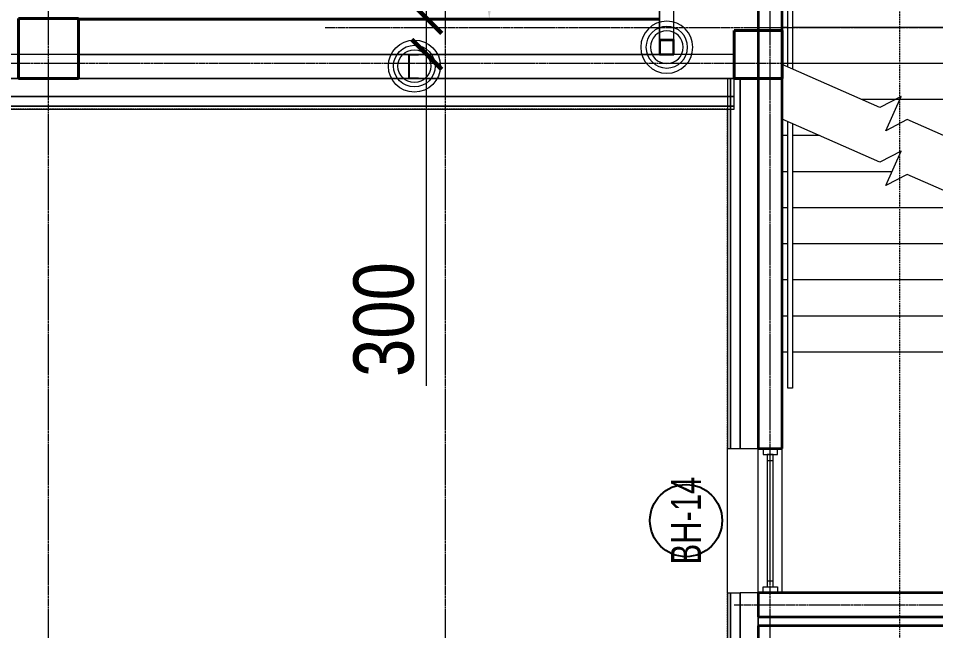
# Model space of a CAD drawing. Header units: millimetres. Extents: x -65509 to 912790, y 446 to 713294.
# Drawn here: x 477851 to 485476, y 570268 to 575358 of the extents above; entities that cross this region are included whole.
import ezdxf
from ezdxf import colors
from ezdxf.entities.mleader import LeaderData, LeaderLine
from ezdxf.enums import TextEntityAlignment as Align
from ezdxf.math import Vec2, Vec3

# ---------------------------------------------------------------- set-up
doc = ezdxf.new("R2010")
doc.units = ezdxf.units.MM
for name, pattern in [('CENTER2', [28.575, 19.05, -3.175, 3.175, -3.175]), ('DASHED', [19.05, 12.7, -6.35]), ('HIDDEN2', [4.7625, 3.175, -1.5875])]:
    doc.linetypes.add(name, pattern=pattern)
doc.layers.get('Defpoints').update_dxf_attribs({"color": 250})
doc.layers.add('АР_Делит', color=250, linetype='Continuous', lineweight=0, plot=False)
for name, color, linetype, lineweight in [('АР_Колонны', 250, 'Continuous', 30), ('АР_Окна', 250, 'Continuous', 5), ('АР_Окна марка', 250, 'Continuous', 9), ('АР_Проем', 250, 'Continuous', 0), ('АР_Размеры обшивки', 250, 'Continuous', 5), ('АР_Разрезы марка', 7, 'Continuous', 13), ('АР_Стены ЖБ', 250, 'Continuous', 35), ('АР_Стены кирпич', 250, 'Continuous', 20), ('АР_Стены ПЕНОблок', 250, 'Continuous', 20), ('АР_Стены_дефшов', 250, 'Continuous', 0), ('АР_Тонкая', 250, 'Continuous', 5), ('АР_Утеплитель', 250, 'Continuous', 0), ('АР_Ф_ЛК', 250, 'Continuous', 5), ('Зашивка радиаторов тип 4 (акустик панели_мет.экран с перфор)', 250, 'Continuous', 25), ('КМ_Фахверки', 250, 'Continuous', 25), ('Размеры зашивки ГКЛ', 250, 'Continuous', 0), ('РД_Оси_100', 250, 'Continuous', 0)]:
    doc.layers.add(name, color=color, linetype=linetype, lineweight=lineweight)
doc.styles.add('Arial_09', font='ARIALN.TTF', dxfattribs={"width": 0.9})
doc.styles.add('Isocpeur3', font='isocpeur.ttf')
doc.styles.add('style1', font='ARIALN.TTF')
doc.dimstyles.new('Dim200_ареал', dxfattribs={"dimscale": 100, "dimtxt": 5, "dimasz": 2.5, "dimexe": 2, "dimexo": 2, "dimgap": 1, "dimtad": 1, "dimzin": 12, "dimdsep": 46, "dimtxsty": 'style1', "dimblk": 'ARCHTICK', "dimcen": 3, "dimdle": 2, "dimclrd": 256, "dimclre": 256, "dimaunit": 1, "dimadec": 0, "dimazin": 3, "dimtfac": 1, "dimtmove": 1, "dimatfit": 3, "dimldrblk": 'OPEN30', "dimfxl": 5, "dimfxlon": 1, "dimtolj": 1, "dimtzin": 0, "dimlwd": 9, "dimlwe": 9, "dimarcsym": 0})

# ---------------------------------------------------------------- blocks, each defined once
blk = doc.blocks.new('ЛК_4000х8500_2эт')
at = {"color": 5}
for points in [[(6300, 3915), (2100, 3915), (2100, 3955), (6600, 3955), (6600, 3915), (6300, 3915)], [(3928.6, 45), (2100, 45), (2100, 85), (3946.2, 85)], [(4401.1, 85), (6600, 85), (6600, 45), (4383.4, 45)]]:
    blk.add_lwpolyline(points, dxfattribs=at)
at = {"layer": 'АР_Делит'}
blk.add_lwpolyline([(-200, 4000), (8300, 4000), (8300, 0), (-200, 0)], close=True, dxfattribs=at)
at = {"layer": 'АР_Ф_ЛК', "color": 5}
for p, q in [((2400, 4000), (2400, 3955)), ((2700, 4000), (2700, 3955)), ((3000, 4000), (3000, 3955)), ((3300, 4000), (3300, 3955)), ((3600, 4000), (3600, 3955)), ((3900, 4000), (3900, 3955)), ((4200, 4000), (4200, 3955)), ((4500, 4000), (4500, 3955)), ((4800, 4000), (4800, 3955)), ((5100, 4000), (5100, 3955)), ((5400, 4000), (5400, 3955)), ((5700, 4000), (5700, 3955)), ((6000, 4000), (6000, 3955)), ((6300, 4000), (6300, 3955)), ((2400, 3915), (2400, 2255)), ((2700, 3915), (2700, 2255)), ((3000, 3915), (3000, 2255)), ((3300, 3915), (3300, 2255)), ((3600, 3915), (3600, 2255)), ((3900, 3915), (3900, 2255)), ((4200, 3915), (4200, 2255)), ((4500, 3915), (4500, 2255)), ((4800, 3915), (4800, 2255)), ((5100, 3915), (5100, 2255)), ((5400, 3915), (5400, 2255)), ((5700, 3915), (5700, 2255)), ((6000, 3915), (6000, 2255)), ((6300, 3915), (6300, 2255)), ((2400, 2215), (2400, 2190)), ((2700, 2215), (2700, 2190)), ((3000, 2215), (3000, 2190)), ((3300, 2215), (3300, 2190)), ((3600, 2215), (3600, 2190)), ((3900, 2215), (3900, 2190)), ((4200, 2215), (4200, 2190)), ((4500, 2215), (4500, 2190)), ((4800, 2215), (4800, 2190)), ((5100, 2215), (5100, 2190)), ((5400, 2215), (5400, 2190)), ((5700, 2215), (5700, 2190)), ((6000, 2215), (6000, 2190)), ((6300, 2215), (6300, 2190)), ((2400, 2150), (2400, 1850)), ((6300, 2150), (6300, 1850)), ((2400, 1810), (2400, 1785)), ((2700, 1810), (2700, 1785)), ((3000, 1810), (3000, 1785)), ((3300, 1810), (3300, 1785)), ((3600, 1810), (3600, 1785)), ((3900, 1810), (3900, 1785)), ((4200, 1810), (4200, 1785)), ((4500, 1810), (4500, 1785)), ((5400, 1810), (5400, 1785)), ((5700, 1810), (5700, 1785)), ((6000, 1810), (6000, 1785)), ((6300, 1810), (6300, 1785)), ((2400, 1745), (2400, 85)), ((2700, 1745), (2700, 85)), ((3000, 1745), (3000, 85)), ((3300, 1745), (3300, 85)), ((3600, 1745), (3600, 85)), ((3900, 1745), (3900, 85)), ((4200, 1745), (4200, 660.7)), ((4500, 1745), (4500, 1341.4)), ((5400, 1745), (5400, 85)), ((5700, 1745), (5700, 85)), ((6000, 1745), (6000, 85)), ((6300, 1745), (6300, 85)), ((5100, 1670.8), (5100, 85)), ((4800, 912.3), (4800, 85)), ((4500, 309.5), (4500, 85)), ((2400, 45), (2400, 0)), ((2700, 45), (2700, 0)), ((3000, 45), (3000, 0)), ((3300, 45), (3300, 0)), ((3600, 45), (3600, 0)), ((3900, 45), (3900, 0)), ((4500, 45), (4500, 0)), ((4800, 45), (4800, 0)), ((5100, 45), (5100, 0)), ((5400, 45), (5400, 0)), ((5700, 45), (5700, 0)), ((6000, 45), (6000, 0)), ((6300, 45), (6300, 0))]:
    blk.add_line(p, q, dxfattribs=at)
at = {"layer": 'АР_Ф_ЛК'}
for points in [[(6300, 3085, 0, 150, 0), (5833.8, 3085, 0, 0, 0), (2400, 3085, 0, 0, 0)], [(2400, 915, 0, 150, 0), (2866.2, 915, 0, 0, 0), (4200, 915, 0, 0, 0)], [(4921.5, 915, 0, 150, 0), (5387.8, 915, 0, 0, 0), (6300, 915, 0, 0, 0)]]:
    blk.add_lwpolyline(points, format="xyseb", dxfattribs=at)
at = {"layer": 'АР_Ф_ЛК', "color": 5}
for points in [[(4677.9, 1745), (2245, 1745), (2245, 2255), (6455, 2255), (6455, 1745), (5132.7, 1745)], [(4695.5, 1785), (2285, 1785), (2285, 2215), (6415, 2215), (6415, 1785), (5150.3, 1785)], [(4706.5, 1810), (2310, 1810), (2310, 2190), (6390, 2190), (6390, 1810), (5161.3, 1810)]]:
    blk.add_lwpolyline(points, dxfattribs=at)
for points in [[(2350, 2150), (6350, 2150), (6350, 1850), (2350, 1850)], [(2400, 2150), (6300, 2150), (6300, 1850), (2400, 1850)]]:
    blk.add_lwpolyline(points, close=True, dxfattribs=at)
at = {"layer": 'АР_Ф_ЛК', "lineweight": 0}
for points in [[(4724.2, 1850), (4366.9, 1039.4), (4459.5, 862), (4173.5, 988), (4266.1, 810.6), (3908.8, 0)], [(5179, 1850), (4821.7, 1039.4), (4914.3, 862), (4628.3, 988), (4720.9, 810.6), (4363.6, 0)]]:
    blk.add_lwpolyline(points, dxfattribs=at)
blk = doc.blocks.new('Ф_пеноблок 200')
at = {"layer": 'АР_Делит', "color": 1}
for radius in [216.3, 173, 136.2]:
    blk.add_circle((103.4, -41.9), radius, dxfattribs=at)
at = {"layer": 'КМ_Фахверки'}
blk.add_lwpolyline([(0, -75), (0, 0), (200, 0), (200, -75)], dxfattribs=at)
blk = doc.blocks.new('Ф_крпич 120')
at = {"layer": 'АР_Делит', "color": 1}
for radius in [216.3, 173, 136.2]:
    blk.add_circle((60, -60), radius, dxfattribs=at)
at = {"layer": 'КМ_Фахверки'}
blk.add_lwpolyline([(0, 0), (120, 0), (120, -120), (0, -120)], close=True, dxfattribs=at)
at = {"layer": 'КМ_Фахверки', "lineweight": 5}
blk.add_lwpolyline([(6, -6), (114, -6), (114, -114), (6, -114)], close=True, dxfattribs=at)
blk = doc.blocks.new('СОШ_2200_АР_ОСИ_М100_28.05.24')
at = {"layer": 'АР_Делит', "color": 5, "linetype": 'DASHED'}
blk.add_lwpolyline([(114955, 135155), (114955, -355), (93595.036, -355), (93595.036, 13855), (94145, 13855), (94145, 68320), (66055, 68320), (66055, 13857.73), (83455, 13857.73), (83455, -355), (45245, -355), (45245, 13145), (44695, 13145), (44695, 26755), (45245, 26755), (45245, 68320), (20455, 68320), (20455, 26755), (27955, 26755), (27955, 13145), (-355, 13145), (-355, 100855), (37145, 100855), (37145, 129155)], dxfattribs=at)
at = {"layer": 'РД_Оси_100', "linetype": 'CENTER2'}
for p, q in [((88500, -6155), (88500, 139938.679)), ((91800, -6155), (91800, 139938.679)), ((94500, -6155), (94500, 139938.679)), ((90799.446, 69000), (117755, 69000))]:
    blk.add_line(p, q, dxfattribs=at)
for points in [[(94200, 69000), (119410, 69000), (119910, 68850)], [(95715.503, 68700), (-5454.958, 68700), (-5954.958, 68850)], [(94200, 64200), (119410, 64200), (119910, 64350)]]:
    blk.add_lwpolyline(points, dxfattribs=at)
blk = doc.blocks.new('_ArchTick')
at = {"color": 0, "linetype": 'ByBlock', "const_width": 0.15}
blk.add_lwpolyline([(-0.5, -0.5), (0.5, 0.5)], dxfattribs=at)
blk = doc.blocks.new('*D676')
at = {"layer": 'Defpoints', "color": 0, "lineweight": 25, "transparency": 16777216}
for p in [(481244.9, 575358.1), (481526.9, 575358.1), (481526.9, 575058.1)]:
    blk.add_point(p, dxfattribs=at)
at = {"layer": 'АР_Размеры обшивки', "lineweight": 9, "transparency": 16777216}
for p, q in [((481244.9, 574858.1), (481244.9, 575558.1)), ((481326.9, 575358.1), (481044.9, 575358.1)), ((481326.9, 575058.1), (481044.9, 575058.1)), ((481244.9, 572302.5), (481244.9, 575058.1))]:
    blk.add_line(p, q, dxfattribs=at)
at = {"layer": 'АР_Размеры обшивки', "lineweight": 9, "transparency": 16777216, "xscale": 250, "yscale": 250, "zscale": 250}
for p, rotation in [((481244.9, 575358.1), 90), ((481244.9, 575058.1), 270)]:
    blk.add_blockref('_ArchTick', p, dxfattribs=dict(at, rotation=rotation))
at = {"layer": 'АР_Размеры обшивки', "color": 0, "transparency": 16777216, "insert": (480889.6, 572854.6), "char_height": 500, "attachment_point": 5, "rotation": 90, "style": 'style1'}
blk.add_mtext('\\A1;300', dxfattribs=at)
blk = doc.blocks.new('_Open30')
at = {"color": 0, "linetype": 'ByBlock', "lineweight": -2}
for p, q in [((-1, 0.268), (0, 0)), ((0, 0), (-1, -0.268)), ((0, 0), (-1, 0))]:
    blk.add_line(p, q, dxfattribs=at)
blk = doc.blocks.new('МОК-Наименование')
at = {"layer": 'Defpoints'}
blk.add_circle((0, 0), 3, dxfattribs=at)
at = {"color": 0, "linetype": 'ByBlock', "lineweight": -2, "style": 'Isocpeur3', "width": 0.8, "flags": 4}
blk.add_attdef('АР-ОКНО:НАИМЕНОВАНИЕ', text='', height=2.5, dxfattribs=at).set_placement((0, 0), align=Align.MIDDLE)

msp = doc.modelspace()

# ---------------------------------------------------------------- linework, layer by layer
at = {"layer": 'АР_Колонны', "linetype": 'HIDDEN2', "lineweight": 25}
for p, q in [((477850.882, 575358.318), (478350.882, 575358.318)), ((477850.882, 574858.318), (477850.882, 575358.318)), ((478350.882, 575358.318), (478350.882, 574858.318)), ((483800.882, 575258.319), (484200.882, 575258.319)), ((483800.882, 574858.319), (483800.882, 575258.319)), ((484200.882, 575258.319), (484200.882, 574858.319)), ((478350.882, 574858.318), (477850.882, 574858.318)), ((484200.882, 574858.319), (483800.882, 574858.319))]:
    msp.add_line(p, q, dxfattribs=at)
at = {"layer": 'АР_Колонны', "linetype": 'Continuous', "lineweight": 35}
for p, q in [((478350.882, 575358.318), (477850.882, 575358.318)), ((477850.882, 575358.318), (477850.882, 574858.318)), ((478350.882, 574858.318), (478350.882, 575358.318)), ((484200.882, 575258.319), (483800.882, 575258.319)), ((483800.882, 575258.319), (483800.882, 574858.319)), ((484200.882, 574858.319), (484200.882, 575258.319)), ((477850.882, 574858.318), (478350.882, 574858.318)), ((483800.882, 574858.319), (484200.882, 574858.319))]:
    msp.add_line(p, q, dxfattribs=at)
at = {"layer": 'АР_Окна', "linetype": 'Continuous', "lineweight": 5}
for p, q in [((484000.882, 570583.318), (484000.882, 571783.318)), ((484200.882, 570583.318), (484200.882, 571783.318)), ((484075.882, 571683.318), (484125.882, 571683.318)), ((484100.882, 570683.318), (484100.882, 571683.318)), ((484075.882, 570683.318), (484125.882, 570683.318))]:
    msp.add_line(p, q, dxfattribs=at)
for points in [[(484160.882, 571733.318), (484160.882, 571783.318), (484040.882, 571783.318), (484040.882, 571733.318)], [(484075.882, 570633.318), (484125.882, 570633.318), (484125.882, 571733.318), (484075.882, 571733.318)], [(484160.882, 570633.318), (484160.882, 570583.318), (484040.882, 570583.318), (484040.882, 570633.318)]]:
    msp.add_lwpolyline(points, close=True, dxfattribs=at)
at = {"layer": 'АР_Проем', "linetype": 'Continuous', "lineweight": 0}
for p, q in [((483745.882, 570583.318), (483745.882, 571783.318)), ((484000.882, 570583.318), (484000.882, 571783.318))]:
    msp.add_line(p, q, dxfattribs=at)
at = {"layer": 'АР_Разрезы марка', "linetype": 'DASHED', "lineweight": 0}
msp.add_lwpolyline([(487187.962, 644536.098), (487187.962, 606919.885), (485174.99, 606919.885), (485174.99, 504313.634)], dxfattribs=at)
at = {"layer": 'АР_Стены ЖБ', "linetype": 'Continuous', "lineweight": 35}
for p, q in [((484000.881, 578983.318), (484000.882, 571783.318)), ((484200.882, 571783.318), (484200.881, 578983.318)), ((484000.882, 571783.318), (484200.882, 571783.318)), ((484200.882, 570583.318), (484000.882, 570583.318)), ((484000.882, 570583.318), (484000.882, 570383.318)), ((488200.882, 570583.318), (484200.882, 570583.318)), ((484000.882, 570383.318), (488400.882, 570383.318)), ((488475.882, 570308.318), (484000.882, 570308.318)), ((484000.882, 570308.318), (484000.882, 570058.318))]:
    msp.add_line(p, q, dxfattribs=at)
at = {"layer": 'АР_Стены ЖБ', "linetype": 'Continuous', "lineweight": 40}
for p, q in [((478350.882, 575358.318), (477850.882, 575358.318)), ((477850.882, 575358.318), (477850.882, 574858.318)), ((478350.882, 574858.318), (478350.882, 575358.318)), ((484200.882, 575258.319), (483800.882, 575258.319)), ((483800.882, 575258.319), (483800.882, 574858.319)), ((484200.882, 574858.319), (484200.882, 575258.319)), ((477850.882, 574858.318), (478350.882, 574858.318)), ((483800.882, 574858.319), (484200.882, 574858.319))]:
    msp.add_line(p, q, dxfattribs=at)
at = {"layer": 'АР_Стены кирпич', "linetype": 'Continuous', "lineweight": 20}
for p, q in [((483180.881, 575058.319), (483180.881, 578818.318)), ((483300.881, 575058.319), (483300.881, 576888.319)), ((483180.881, 575058.319), (483300.881, 575058.319))]:
    msp.add_line(p, q, dxfattribs=at)
at = {"layer": 'АР_Стены ПЕНОблок', "linetype": 'Continuous', "lineweight": 20}
for p, q in [((483800.882, 575058.318), (465000.882, 575058.318)), ((483800.882, 574858.318), (483800.882, 575058.318)), ((465000.882, 574858.318), (483800.882, 574858.318))]:
    msp.add_line(p, q, dxfattribs=at)
at = {"layer": 'АР_Стены_дефшов', "linetype": 'Continuous', "lineweight": 0}
for p, q in [((484000.882, 570383.318), (484000.882, 570308.318)), ((488400.882, 570383.318), (484000.882, 570383.318)), ((484000.882, 570308.318), (488475.882, 570308.318))]:
    msp.add_line(p, q, dxfattribs=at)
at = {"layer": 'АР_Тонкая', "linetype": 'Continuous', "lineweight": 5}
for p, q in [((483745.882, 574858.319), (483850.882, 574858.319)), ((483745.882, 574858.319), (483745.882, 571783.318)), ((483770.882, 574858.319), (483770.882, 571783.318)), ((483770.882, 571783.318), (483770.882, 574858.319)), ((483850.882, 571783.318), (483850.882, 574858.319)), ((483800.882, 574708.318), (465000.882, 574708.318)), ((483800.882, 574603.318), (483800.882, 574708.318)), ((465000.882, 574628.318), (483800.882, 574628.318)), ((483800.882, 574628.318), (465000.882, 574628.318)), ((465000.882, 574603.318), (483800.882, 574603.318)), ((483745.882, 571783.318), (483850.882, 571783.318)), ((483745.882, 570583.318), (483850.882, 570583.318)), ((483745.882, 570583.318), (483745.882, 570083.318)), ((483770.882, 570583.318), (483770.882, 570083.318)), ((483770.882, 570083.318), (483770.882, 570583.318)), ((483850.882, 570083.318), (483850.882, 570583.318))]:
    msp.add_line(p, q, dxfattribs=at)
at = {"layer": 'АР_Утеплитель', "linetype": 'Continuous', "lineweight": 0}
for p, q in [((483800.882, 574858.318), (465000.882, 574858.318)), ((483800.882, 574708.318), (483800.882, 574858.318)), ((484000.882, 574858.319), (483850.882, 574858.319)), ((483850.882, 574858.319), (483850.882, 571783.318)), ((484000.882, 571783.318), (484000.882, 574858.319)), ((465000.882, 574708.318), (483800.882, 574708.318)), ((483850.882, 571783.318), (484000.882, 571783.318)), ((484000.882, 570583.318), (483850.882, 570583.318)), ((483850.882, 570583.318), (483850.882, 570083.318)), ((484000.882, 570083.318), (484000.882, 570583.318))]:
    msp.add_line(p, q, dxfattribs=at)
at = {"layer": 'Зашивка радиаторов тип 4 (акустик панели_мет.экран с перфор)', "linetype": 'Continuous', "lineweight": 0}
for p, q in [((483180.845, 575358.318), (478350.846, 575357.735)), ((478350.846, 575357.735), (478350.847, 575345.235)), ((483180.847, 575345.818), (478350.847, 575345.235)), ((478350.847, 575345.235), (483180.847, 575345.818)), ((478350.847, 575345.235), (478350.882, 575057.735)), ((483180.847, 575345.818), (483180.845, 575358.318)), ((483180.881, 575058.318), (483180.847, 575345.818)), ((478350.882, 575057.735), (483180.881, 575058.318))]:
    msp.add_line(p, q, dxfattribs=at)
at = {"layer": 'КМ_Фахверки', "lineweight": 13}
msp.add_lwpolyline([(483180.881, 578698.318), (483180.881, 575178.319), (483300.881, 575178.319), (483300.881, 578698.318)], close=True, dxfattribs=at)
at = {"layer": 'КМ_Фахверки', "lineweight": 5}
msp.add_lwpolyline([(484000.882, 574858.318), (455400.882, 574858.318), (455400.882, 519883.318), (484000.882, 519883.318), (484000.882, 574858.318)], dxfattribs=at)

# ---------------------------------------------------------------- block references
at = {"layer": 'АР_Окна марка', "linetype": 'Continuous', "lineweight": 9}
ref = msp.add_blockref('МОК-Наименование', (483400.882, 571183.318), dxfattribs=dict(at, xscale=100, yscale=100, zscale=100, rotation=90))
ref.add_attrib('АР-ОКНО:НАИМЕНОВАНИЕ', 'ВН-14', dxfattribs={"layer": '0', "color": 0, "linetype": 'ByBlock', "lineweight": -2, "height": 250, "rotation": 90, "style": 'Arial_09', "width": 0.9}).set_placement((483400.882, 571183.318), align=Align.MIDDLE)
at = {"layer": 'АР_Ф_ЛК', "rotation": 270}
msp.add_blockref('ЛК_4000х8500_2эт', (484200.882, 578883.318), dxfattribs=at)
at = {"layer": 'КМ_Фахверки', "xscale": -1, "rotation": 270}
msp.add_blockref('Ф_крпич 120', (483300.881, 575058.319), dxfattribs=at)
at = {"layer": 'КМ_Фахверки', "rotation": 90}
msp.add_blockref('Ф_пеноблок 200', (481100.883, 574857.809), dxfattribs=at)
at = {"layer": 'РД_Оси_100'}
msp.add_blockref('СОШ_2200_АР_ОСИ_М100_28.05.24', (389600.882, 506283.318), dxfattribs=at)

# ---------------------------------------------------------------- dimensions: what is measured, and where the dimension line sits
at = {"layer": 'АР_Размеры обшивки'}
dim = msp.add_linear_dim(base=(481244.892, 575358.066), p1=(481526.892, 575058.066), p2=(481526.892, 575358.066), angle=90, dimstyle='Dim200_ареал', override={"dimdec": 0}, dxfattribs=at)
dim.commit()
dim.dimension.update_dxf_attribs({"geometry": '*D676', "text_midpoint": (480942.249, 572854.597), "dimtype": 160})

# ---------------------------------------------------------------- leaders
at = {"layer": 'Размеры зашивки ГКЛ'}
ml = msp.add_multileader_mtext('Standard', dxfattribs=at)
ml.set_content('\\pxsm1;Тип 4 ', color=(0, 0, 138), style='style1')
ml.set_leader_properties(color=256, linetype='ByLayer', lineweight=9)
ml.build(insert=Vec2(0, 0))
ml.multileader.update_dxf_attribs({"has_dogleg": 0, "text_left_attachment_type": 6, "text_right_attachment_type": 6, "text_bottom_attachment_type": 10, "dogleg_length": 25, "arrow_head_size": 400})
ctx = ml.context
ctx.base_point, ctx.char_height, ctx.arrow_head_size, ctx.landing_gap_size, ctx.plane_origin = Vec3(481761.845, 577375.766), 400, 400, 50, Vec3(474902.657, 584346.33)
ctx.left_attachment, ctx.right_attachment, ctx.top_attachment = 6, 6, 10
notes = []
notes.append((ctx, [(0, (1, 1, 0), (481736.845, 577375.766), (1, 0), 25, [(1, [(481765.262, 575349.851)], 0, [])])]))
ctx.mtext.insert, ctx.mtext.width, ctx.mtext.defined_height, ctx.mtext.line_spacing_factor, ctx.mtext.flow_direction = Vec3(481811.845, 577855.766), 1668.44707, 600, 0.3, 5
for ctx, leaders in notes:
    for number, flags, end, landing, length, lines in leaders:
        leader = LeaderData()
        leader.index, (leader.has_last_leader_line, leader.has_dogleg_vector, leader.attachment_direction) = number, flags
        leader.last_leader_point, leader.dogleg_vector, leader.dogleg_length = Vec3(end), Vec3(landing), length
        for number, points, colour, breaks in lines:
            line = LeaderLine()
            line.index, line.vertices, line.color, line.breaks = number, Vec3.list(points), colors.encode_raw_color(colour), breaks
            leader.lines.append(line)
        ctx.leaders.append(leader)

doc.saveas('drawing.dxf')
